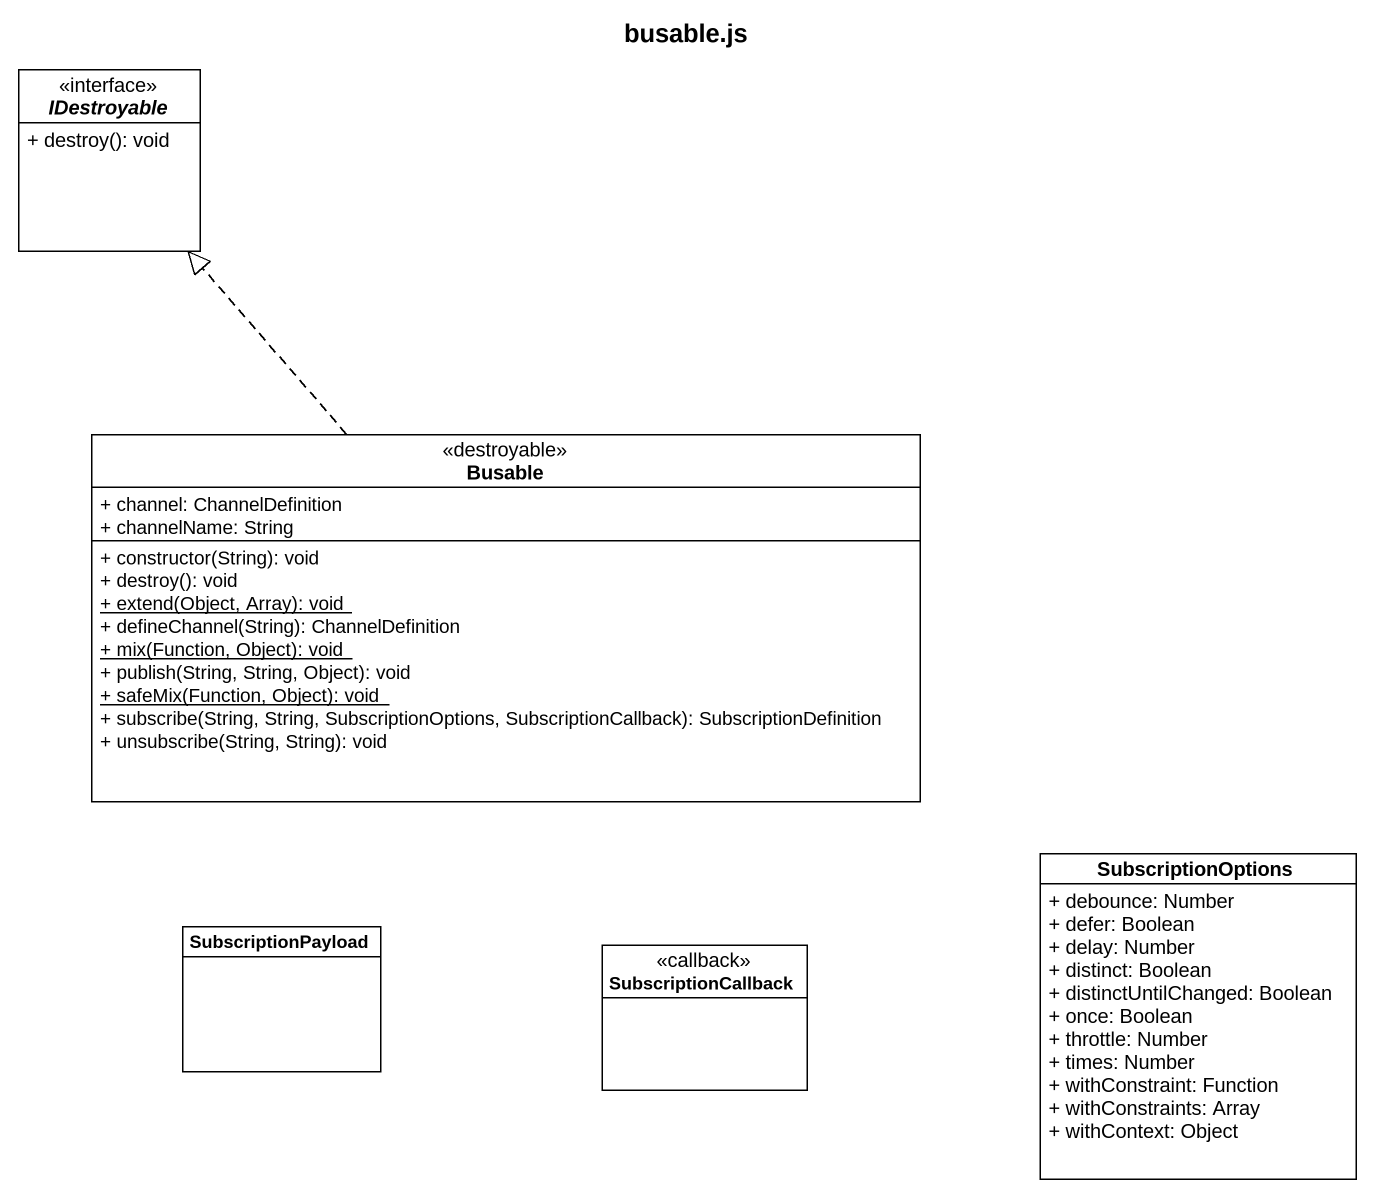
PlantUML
@startuml
title busable.js
hide circle
hide empty members
skinparam classAttributeIconSize 0
interface IDestroyable <<interface>> {
  + destroy(): void
}
class Busable <<destroyable>> {
  + channel: ChannelDefinition
  + channelName: String
  + constructor(String): void
  + destroy(): void
  {static} + extend(Object, Array): void
  + defineChannel(String): ChannelDefinition
  {static} + mix(Function, Object): void
  + publish(String, String, Object): void
  {static} + safeMix(Function, Object): void
  + subscribe(String, String, SubscriptionOptions, SubscriptionCallback): SubscriptionDefinition
  + unsubscribe(String, String): void
}
class SubscriptionOptions {
  + debounce: Number
  + defer: Boolean
  + delay: Number
  + distinct: Boolean
  + distinctUntilChanged: Boolean
  + once: Boolean
  + throttle: Number
  + times: Number
  + withConstraint: Function
  + withConstraints: Array
  + withContext: Object
}
class SubscriptionPayload
class SubscriptionCallback <<callback>>
Busable .up.|> IDestroyable
@enduml
